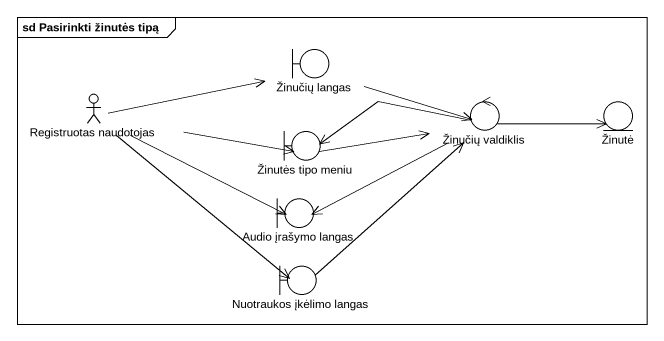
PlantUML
@startuml
mainframe sd Pasirinkti žinutės tipą
boundary "Žinučių langas" as Žinučių_langas
actor "Registruotas naudotojas" as Registruotas_naudotojas
control "Žinučių valdiklis" as Žinučių_valdiklis
entity Žinutė
boundary "Žinutės tipo meniu" as Žinutės_tipo_meniu
boundary "Audio įrašymo langas" as Audio_įrašymo_langas
boundary "Nuotraukos įkėlimo langas" as Nuotraukos_įkėlimo_langas
Žinučių_langas -right-> Žinučių_valdiklis
Registruotas_naudotojas -right-> Žinučių_langas
Registruotas_naudotojas -right-> Žinutės_tipo_meniu
Registruotas_naudotojas -right-> Audio_įrašymo_langas
Registruotas_naudotojas --> Nuotraukos_įkėlimo_langas
Žinučių_valdiklis -right-> Žinutė
Žinučių_valdiklis -left-> Žinutės_tipo_meniu
Žinučių_valdiklis -left-> Audio_įrašymo_langas
Žinutės_tipo_meniu -right-> Žinučių_valdiklis
Nuotraukos_įkėlimo_langas -up-> Žinučių_valdiklis
@enduml
